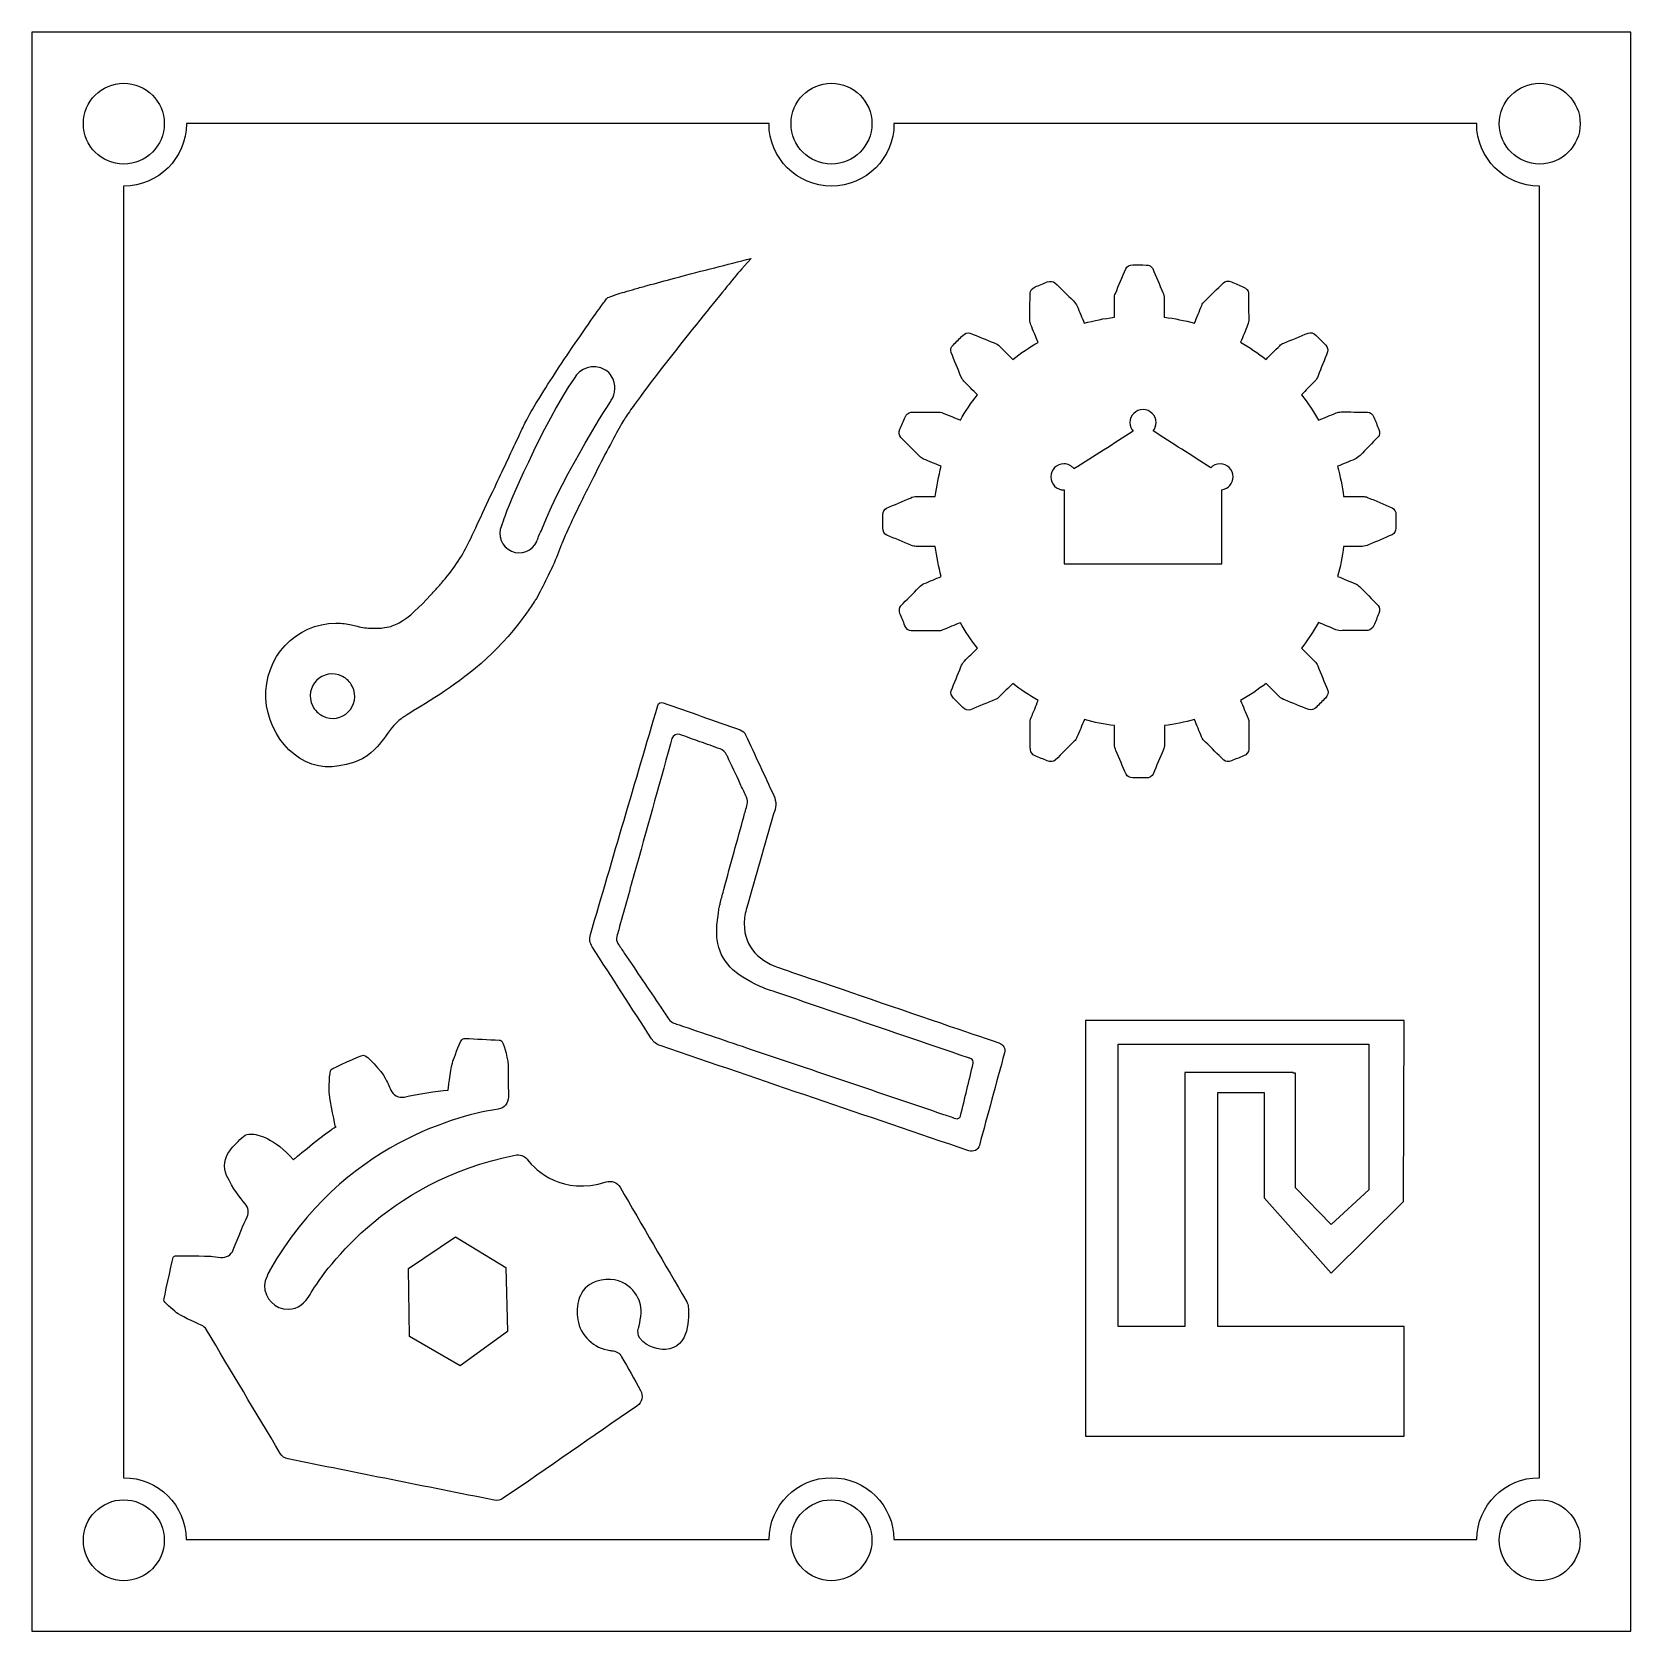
# Model space of a CAD drawing. Extents: x 1019 to 1199, y 2532 to 2712.
import ezdxf

# ---------------------------------------------------------------- set-up
doc = ezdxf.new("R2010")
doc.units = 0
doc.layers.get('0').update_dxf_attribs({"linetype": 'CONTINUOUS'})

msp = doc.modelspace()

# ---------------------------------------------------------------- linework, layer by layer
for points in [[(1019.26, 2711.77), (1019.26, 2531.77), (1199.26, 2531.77), (1199.26, 2711.77)], [(1152.74, 2566.04), (1152.74, 2592.41), (1157.96, 2592.41), (1157.96, 2580.54), (1165.52, 2572.06), (1173.66, 2580.13), (1173.71, 2600.5), (1137.84, 2600.5), (1137.84, 2553.69), (1173.73, 2553.69), (1173.73, 2566.04)], [(1141.54, 2597.83), (1169.76, 2597.83), (1169.76, 2581.43), (1165.52, 2577.52), (1161.49, 2581.66), (1161.49, 2594.58), (1161.25, 2594.58), (1161.25, 2594.64), (1149.04, 2594.64), (1149.04, 2594.61), (1149.04, 2566.04), (1141.54, 2566.04)], [(1067.45, 2561.62), (1061.75, 2564.93), (1061.66, 2572.57), (1066.94, 2576.16), (1072.61, 2572.71), (1072.81, 2565.49)]]:
    msp.add_lwpolyline(points, close=True)
for centre in [(1029.6, 2701.45), (1109.26, 2701.45), (1188.99, 2701.45), (1029.6, 2541.99), (1109.26, 2541.99), (1188.99, 2541.99)]:
    msp.add_circle(centre, 4.55)
for points, knots in [([(1181.89, 2542.06), (1160.03, 2542.06), (1138.16, 2542.06), (1116.3, 2542.06), (1116.3, 2542.06), (1116.26, 2545.92), (1113.13, 2549.03), (1109.26, 2549.03), (1109.26, 2549.03), (1105.4, 2549.03), (1102.27, 2545.92), (1102.23, 2542.06), (1102.23, 2542.06), (1080.36, 2542.06), (1058.5, 2542.06), (1036.63, 2542.06), (1036.63, 2542.06), (1036.6, 2545.92), (1033.46, 2549.03), (1029.6, 2549.03), (1029.6, 2549.03), (1029.59, 2549.03), (1029.57, 2549.03), (1029.56, 2549.03), (1029.56, 2549.03), (1029.56, 2597.49), (1029.56, 2645.95), (1029.56, 2694.42), (1029.56, 2694.42), (1029.57, 2694.42), (1029.59, 2694.42), (1029.6, 2694.42), (1029.6, 2694.42), (1033.49, 2694.42), (1036.64, 2697.57), (1036.64, 2701.45), (1036.64, 2701.45), (1036.64, 2701.46), (1036.64, 2701.47), (1036.64, 2701.48), (1036.64, 2701.48), (1058.5, 2701.48), (1080.36, 2701.48), (1102.23, 2701.48), (1102.23, 2701.48), (1102.23, 2701.47), (1102.23, 2701.46), (1102.23, 2701.45), (1102.23, 2701.45), (1102.23, 2697.57), (1105.38, 2694.42), (1109.26, 2694.42), (1109.26, 2694.42), (1113.15, 2694.42), (1116.3, 2697.57), (1116.3, 2701.45), (1116.3, 2701.45), (1116.3, 2701.46), (1116.3, 2701.47), (1116.3, 2701.48), (1116.3, 2701.48), (1138.16, 2701.48), (1160.03, 2701.48), (1181.89, 2701.48), (1181.89, 2701.48), (1181.89, 2701.47), (1181.89, 2701.46), (1181.89, 2701.45), (1181.89, 2701.45), (1181.89, 2697.57), (1185.04, 2694.42), (1188.92, 2694.42), (1188.92, 2694.42), (1188.94, 2694.42), (1188.96, 2694.42), (1188.97, 2694.42), (1188.97, 2694.42), (1188.97, 2645.95), (1188.97, 2597.49), (1188.97, 2549.03), (1188.97, 2549.03), (1188.96, 2549.03), (1188.94, 2549.03), (1188.92, 2549.03), (1188.92, 2549.03), (1185.06, 2549.03), (1181.93, 2545.92), (1181.89, 2542.06)], [0, 0, 0, 0, 0.045455, 0.045455, 0.045455, 0.045455, 0.090909, 0.090909, 0.090909, 0.090909, 0.136364, 0.136364, 0.136364, 0.136364, 0.181818, 0.181818, 0.181818, 0.181818, 0.227273, 0.227273, 0.227273, 0.227273, 0.272727, 0.272727, 0.272727, 0.272727, 0.318182, 0.318182, 0.318182, 0.318182, 0.363636, 0.363636, 0.363636, 0.363636, 0.409091, 0.409091, 0.409091, 0.409091, 0.454545, 0.454545, 0.454545, 0.454545, 0.5, 0.5, 0.5, 0.5, 0.545455, 0.545455, 0.545455, 0.545455, 0.590909, 0.590909, 0.590909, 0.590909, 0.636364, 0.636364, 0.636364, 0.636364, 0.681818, 0.681818, 0.681818, 0.681818, 0.727273, 0.727273, 0.727273, 0.727273, 0.772727, 0.772727, 0.772727, 0.772727, 0.818182, 0.818182, 0.818182, 0.818182, 0.863636, 0.863636, 0.863636, 0.863636, 0.909091, 0.909091, 0.909091, 0.909091, 0.954545, 0.954545, 0.954545, 0.954545, 1, 1, 1, 1]), ([(1100.22, 2686.28), (1097.39, 2685.57), (1095, 2684.96), (1091.58, 2684.06), (1091.58, 2684.06), (1090.56, 2683.78), (1089.54, 2683.51), (1088.52, 2683.23), (1088.52, 2683.23), (1088.07, 2683.1), (1087.61, 2682.98), (1087.15, 2682.85), (1087.15, 2682.85), (1086.76, 2682.73), (1086.36, 2682.62), (1085.97, 2682.5), (1085.97, 2682.5), (1085.65, 2682.41), (1085.33, 2682.31), (1085.01, 2682.21), (1085.01, 2682.21), (1084.89, 2682.17), (1084.77, 2682.12), (1084.64, 2682.08), (1084.64, 2682.08), (1084.31, 2681.97), (1084.09, 2681.87), (1084.02, 2681.82), (1084.02, 2681.82), (1083.97, 2681.75), (1083.92, 2681.68), (1083.86, 2681.62), (1083.86, 2681.62), (1083.75, 2681.47), (1083.64, 2681.33), (1083.54, 2681.18), (1083.54, 2681.18), (1083.38, 2680.97), (1083.22, 2680.75), (1083.07, 2680.54), (1083.07, 2680.54), (1082.29, 2679.48), (1079.55, 2675.46), (1079.41, 2675.25), (1079.41, 2675.25), (1078.01, 2673.16), (1076.59, 2670.96), (1075.6, 2669.29), (1075.6, 2669.29), (1075.21, 2668.61), (1074.89, 2668.02), (1074.66, 2667.56), (1074.66, 2667.56), (1074.45, 2667.1), (1074.23, 2666.64), (1074.02, 2666.18), (1074.02, 2666.18), (1073.13, 2664.29), (1072.24, 2662.4), (1071.35, 2660.51), (1071.35, 2660.51), (1070.16, 2658.01), (1068.72, 2654.87), (1068.66, 2654.77), (1068.66, 2654.77), (1067.89, 2653.18), (1067.11, 2651.79), (1065.77, 2650.22), (1065.77, 2650.22), (1065.5, 2649.9), (1065.23, 2649.59), (1064.95, 2649.27), (1064.95, 2649.27), (1064.68, 2648.97), (1064.41, 2648.67), (1064.14, 2648.37), (1064.14, 2648.37), (1062.93, 2647.04), (1061.74, 2645.9), (1060.58, 2645.26), (1060.58, 2645.26), (1060.32, 2645.12), (1060.07, 2645), (1059.81, 2644.91), (1059.81, 2644.91), (1059.66, 2644.86), (1059.29, 2644.76), (1058.96, 2644.72), (1058.96, 2644.72), (1058.39, 2644.65), (1058.04, 2644.64), (1057.59, 2644.65), (1057.59, 2644.65), (1057.01, 2644.66), (1056.43, 2644.74), (1055.87, 2644.87), (1055.87, 2644.87), (1055.65, 2644.92), (1055.44, 2644.98), (1055.23, 2645.03), (1055.23, 2645.03), (1054.69, 2645.15), (1054.14, 2645.22), (1053.57, 2645.23), (1053.57, 2645.23), (1053.54, 2645.23), (1053.51, 2645.23), (1053.48, 2645.23), (1053.48, 2645.23), (1048.98, 2645.21), (1045.37, 2641.37), (1045.6, 2636.75), (1045.6, 2636.75), (1045.82, 2632.33), (1049.51, 2628.32), (1053.86, 2629.16), (1053.86, 2629.16), (1056.1, 2629.52), (1057.25, 2630.33), (1058.13, 2631.32), (1058.13, 2631.32), (1058.79, 2632.06), (1059.3, 2632.89), (1060, 2633.7), (1060, 2633.7), (1060.25, 2634), (1060.43, 2634.18), (1060.81, 2634.45), (1060.81, 2634.45), (1060.9, 2634.52), (1061, 2634.58), (1061.1, 2634.65), (1061.1, 2634.65), (1061.21, 2634.72), (1061.32, 2634.79), (1061.43, 2634.87), (1061.43, 2634.87), (1062.35, 2635.46), (1063.66, 2636.21), (1065.17, 2637.2), (1065.17, 2637.2), (1068.01, 2639.06), (1071.56, 2641.77), (1074.61, 2645.89), (1074.61, 2645.89), (1074.71, 2646.03), (1074.81, 2646.17), (1074.91, 2646.3), (1074.91, 2646.3), (1075.21, 2646.73), (1075.51, 2647.16), (1075.8, 2647.61), (1075.8, 2647.61), (1075.88, 2647.74), (1075.96, 2647.86), (1076.04, 2647.99), (1076.04, 2647.99), (1076.04, 2647.99), (1076.04, 2647.99), (1076.04, 2647.99), (1076.04, 2647.99), (1076.45, 2648.76), (1076.75, 2649.33), (1077.26, 2650.36), (1077.26, 2650.36), (1077.42, 2650.69), (1077.58, 2651.02), (1077.74, 2651.35), (1077.74, 2651.35), (1078.14, 2652.2), (1078.51, 2653.07), (1078.75, 2653.8), (1078.75, 2653.8), (1078.83, 2653.99), (1078.9, 2654.18), (1078.97, 2654.36), (1078.97, 2654.36), (1079.08, 2654.61), (1079.18, 2654.85), (1079.29, 2655.09), (1079.29, 2655.09), (1079.64, 2655.9), (1080.12, 2656.91), (1080.66, 2658.02), (1080.66, 2658.02), (1081.03, 2658.79), (1081.41, 2659.55), (1081.79, 2660.32), (1081.79, 2660.32), (1082.97, 2662.68), (1084.23, 2665.1), (1085.07, 2666.65), (1085.07, 2666.65), (1085.49, 2667.41), (1085.83, 2668.01), (1086.04, 2668.32), (1086.04, 2668.32), (1086.32, 2668.75), (1086.68, 2669.27), (1087.09, 2669.84), (1087.09, 2669.84), (1088.74, 2672.14), (1091.31, 2675.42), (1093.59, 2678.28), (1093.59, 2678.28), (1095.87, 2681.13), (1097.87, 2683.57), (1098.37, 2684.18), (1098.37, 2684.18), (1098.55, 2684.41), (1099.08, 2685), (1100.22, 2686.28)], [0, 0, 0, 0, 0.018868, 0.018868, 0.018868, 0.018868, 0.037736, 0.037736, 0.037736, 0.037736, 0.056604, 0.056604, 0.056604, 0.056604, 0.075472, 0.075472, 0.075472, 0.075472, 0.09434, 0.09434, 0.09434, 0.09434, 0.113208, 0.113208, 0.113208, 0.113208, 0.132075, 0.132075, 0.132075, 0.132075, 0.150943, 0.150943, 0.150943, 0.150943, 0.169811, 0.169811, 0.169811, 0.169811, 0.188679, 0.188679, 0.188679, 0.188679, 0.207547, 0.207547, 0.207547, 0.207547, 0.226415, 0.226415, 0.226415, 0.226415, 0.245283, 0.245283, 0.245283, 0.245283, 0.264151, 0.264151, 0.264151, 0.264151, 0.283019, 0.283019, 0.283019, 0.283019, 0.301887, 0.301887, 0.301887, 0.301887, 0.320755, 0.320755, 0.320755, 0.320755, 0.339623, 0.339623, 0.339623, 0.339623, 0.358491, 0.358491, 0.358491, 0.358491, 0.377358, 0.377358, 0.377358, 0.377358, 0.396226, 0.396226, 0.396226, 0.396226, 0.415094, 0.415094, 0.415094, 0.415094, 0.433962, 0.433962, 0.433962, 0.433962, 0.45283, 0.45283, 0.45283, 0.45283, 0.471698, 0.471698, 0.471698, 0.471698, 0.490566, 0.490566, 0.490566, 0.490566, 0.509434, 0.509434, 0.509434, 0.509434, 0.528302, 0.528302, 0.528302, 0.528302, 0.54717, 0.54717, 0.54717, 0.54717, 0.566038, 0.566038, 0.566038, 0.566038, 0.584906, 0.584906, 0.584906, 0.584906, 0.603774, 0.603774, 0.603774, 0.603774, 0.622642, 0.622642, 0.622642, 0.622642, 0.641509, 0.641509, 0.641509, 0.641509, 0.660377, 0.660377, 0.660377, 0.660377, 0.679245, 0.679245, 0.679245, 0.679245, 0.698113, 0.698113, 0.698113, 0.698113, 0.716981, 0.716981, 0.716981, 0.716981, 0.735849, 0.735849, 0.735849, 0.735849, 0.754717, 0.754717, 0.754717, 0.754717, 0.773585, 0.773585, 0.773585, 0.773585, 0.792453, 0.792453, 0.792453, 0.792453, 0.811321, 0.811321, 0.811321, 0.811321, 0.830189, 0.830189, 0.830189, 0.830189, 0.849057, 0.849057, 0.849057, 0.849057, 0.867925, 0.867925, 0.867925, 0.867925, 0.886792, 0.886792, 0.886792, 0.886792, 0.90566, 0.90566, 0.90566, 0.90566, 0.924528, 0.924528, 0.924528, 0.924528, 0.943396, 0.943396, 0.943396, 0.943396, 0.962264, 0.962264, 0.962264, 0.962264, 0.981132, 0.981132, 0.981132, 0.981132, 1, 1, 1, 1]), ([(1172.36, 2658.22), (1171.45, 2658.61), (1170.53, 2659), (1169.61, 2659.38), (1169.61, 2659.38), (1169.44, 2659.45), (1169.26, 2659.49), (1169.08, 2659.49), (1169.08, 2659.49), (1168.36, 2659.49), (1167.63, 2659.49), (1166.9, 2659.49), (1166.9, 2659.49), (1166.76, 2660.65), (1166.54, 2661.78), (1166.23, 2662.88), (1166.23, 2662.88), (1166.88, 2663.15), (1167.53, 2663.41), (1168.18, 2663.68), (1168.18, 2663.68), (1168.4, 2663.77), (1168.6, 2663.92), (1168.77, 2664.11), (1168.77, 2664.11), (1169.44, 2664.8), (1170.12, 2665.49), (1170.8, 2666.19), (1170.8, 2666.19), (1170.97, 2666.39), (1171, 2666.72), (1170.88, 2667.03), (1170.88, 2667.03), (1170.69, 2667.49), (1170.5, 2667.95), (1170.32, 2668.41), (1170.32, 2668.41), (1170.18, 2668.75), (1169.9, 2668.98), (1169.61, 2668.98), (1169.61, 2668.98), (1168.61, 2668.99), (1167.62, 2669), (1166.62, 2669), (1166.62, 2669), (1166.44, 2669), (1166.26, 2668.97), (1166.09, 2668.9), (1166.09, 2668.9), (1165.42, 2668.62), (1164.75, 2668.35), (1164.08, 2668.07), (1164.08, 2668.07), (1163.51, 2669.08), (1162.87, 2670.04), (1162.16, 2670.94), (1162.16, 2670.94), (1162.65, 2671.44), (1163.15, 2671.94), (1163.65, 2672.43), (1163.65, 2672.43), (1163.82, 2672.61), (1163.95, 2672.82), (1164.03, 2673.06), (1164.03, 2673.06), (1164.39, 2673.96), (1164.75, 2674.85), (1165.11, 2675.75), (1165.11, 2675.75), (1165.19, 2676), (1165.09, 2676.32), (1164.86, 2676.56), (1164.86, 2676.56), (1164.51, 2676.91), (1164.17, 2677.27), (1163.82, 2677.62), (1163.82, 2677.62), (1163.56, 2677.88), (1163.21, 2677.99), (1162.94, 2677.88), (1162.94, 2677.88), (1162.02, 2677.5), (1161.1, 2677.13), (1160.17, 2676.75), (1160.17, 2676.75), (1160, 2676.68), (1159.85, 2676.58), (1159.72, 2676.46), (1159.72, 2676.46), (1159.21, 2675.94), (1158.7, 2675.43), (1158.18, 2674.92), (1158.18, 2674.92), (1157.28, 2675.62), (1156.32, 2676.27), (1155.31, 2676.84), (1155.31, 2676.84), (1155.58, 2677.49), (1155.85, 2678.13), (1156.11, 2678.78), (1156.11, 2678.78), (1156.21, 2679.01), (1156.25, 2679.25), (1156.23, 2679.51), (1156.23, 2679.51), (1156.22, 2680.47), (1156.21, 2681.44), (1156.2, 2682.4), (1156.2, 2682.4), (1156.18, 2682.67), (1155.96, 2682.93), (1155.66, 2683.06), (1155.66, 2683.06), (1155.2, 2683.25), (1154.74, 2683.45), (1154.29, 2683.64), (1154.29, 2683.64), (1153.95, 2683.78), (1153.58, 2683.74), (1153.38, 2683.54), (1153.38, 2683.54), (1152.67, 2682.84), (1151.96, 2682.14), (1151.25, 2681.44), (1151.25, 2681.44), (1151.12, 2681.31), (1151.02, 2681.16), (1150.95, 2681), (1150.95, 2681), (1150.67, 2680.33), (1150.39, 2679.66), (1150.12, 2678.99), (1150.12, 2678.99), (1149.02, 2679.29), (1147.89, 2679.52), (1146.73, 2679.66), (1146.73, 2679.66), (1146.73, 2680.35), (1146.73, 2681.05), (1146.73, 2681.74), (1146.73, 2681.74), (1146.73, 2681.98), (1146.67, 2682.23), (1146.56, 2682.46), (1146.56, 2682.46), (1146.18, 2683.35), (1145.8, 2684.25), (1145.42, 2685.14), (1145.42, 2685.14), (1145.3, 2685.38), (1145, 2685.54), (1144.67, 2685.54), (1144.67, 2685.54), (1144.17, 2685.55), (1143.68, 2685.55), (1143.18, 2685.55), (1143.18, 2685.55), (1142.82, 2685.56), (1142.49, 2685.38), (1142.38, 2685.11), (1142.38, 2685.11), (1142, 2684.19), (1141.61, 2683.27), (1141.22, 2682.34), (1141.22, 2682.34), (1141.15, 2682.17), (1141.11, 2681.99), (1141.11, 2681.81), (1141.11, 2681.81), (1141.11, 2681.09), (1141.11, 2680.37), (1141.11, 2679.66), (1141.11, 2679.66), (1139.95, 2679.52), (1138.82, 2679.29), (1137.72, 2678.98), (1137.72, 2678.98), (1137.45, 2679.63), (1137.19, 2680.27), (1136.92, 2680.91), (1136.92, 2680.91), (1136.83, 2681.13), (1136.68, 2681.33), (1136.49, 2681.5), (1136.49, 2681.5), (1135.8, 2682.18), (1135.1, 2682.87), (1134.41, 2683.55), (1134.41, 2683.55), (1134.21, 2683.72), (1133.87, 2683.75), (1133.56, 2683.63), (1133.56, 2683.63), (1133.1, 2683.44), (1132.64, 2683.26), (1132.18, 2683.07), (1132.18, 2683.07), (1131.85, 2682.94), (1131.62, 2682.65), (1131.61, 2682.36), (1131.61, 2682.36), (1131.61, 2681.36), (1131.61, 2680.36), (1131.6, 2679.35), (1131.6, 2679.35), (1131.6, 2679.17), (1131.64, 2678.99), (1131.7, 2678.82), (1131.7, 2678.82), (1131.98, 2678.16), (1132.25, 2677.49), (1132.53, 2676.83), (1132.53, 2676.83), (1131.52, 2676.26), (1130.57, 2675.62), (1129.66, 2674.91), (1129.66, 2674.91), (1129.17, 2675.4), (1128.68, 2675.89), (1128.19, 2676.39), (1128.19, 2676.39), (1128.02, 2676.56), (1127.8, 2676.69), (1127.56, 2676.77), (1127.56, 2676.77), (1126.66, 2677.13), (1125.76, 2677.5), (1124.86, 2677.86), (1124.86, 2677.86), (1124.6, 2677.95), (1124.28, 2677.85), (1124.04, 2677.62), (1124.04, 2677.62), (1123.69, 2677.27), (1123.33, 2676.92), (1122.98, 2676.57), (1122.98, 2676.57), (1122.72, 2676.32), (1122.62, 2675.96), (1122.73, 2675.7), (1122.73, 2675.7), (1123.11, 2674.77), (1123.49, 2673.84), (1123.87, 2672.91), (1123.87, 2672.91), (1123.94, 2672.74), (1124.04, 2672.59), (1124.17, 2672.46), (1124.17, 2672.46), (1124.67, 2671.95), (1125.18, 2671.44), (1125.69, 2670.94), (1125.69, 2670.94), (1124.98, 2670.03), (1124.34, 2669.07), (1123.77, 2668.07), (1123.77, 2668.07), (1123.13, 2668.34), (1122.49, 2668.6), (1121.85, 2668.87), (1121.85, 2668.87), (1121.62, 2668.96), (1121.37, 2669), (1121.12, 2668.98), (1121.12, 2668.98), (1120.15, 2668.97), (1119.17, 2668.96), (1118.2, 2668.96), (1118.2, 2668.96), (1117.93, 2668.94), (1117.67, 2668.72), (1117.54, 2668.42), (1117.54, 2668.42), (1117.35, 2667.96), (1117.16, 2667.5), (1116.96, 2667.05), (1116.96, 2667.05), (1116.82, 2666.71), (1116.86, 2666.35), (1117.06, 2666.14), (1117.06, 2666.14), (1117.77, 2665.43), (1118.47, 2664.72), (1119.18, 2664.01), (1119.18, 2664.01), (1119.31, 2663.87), (1119.46, 2663.77), (1119.63, 2663.7), (1119.63, 2663.7), (1120.29, 2663.43), (1120.95, 2663.15), (1121.62, 2662.88), (1121.62, 2662.88), (1121.31, 2661.78), (1121.09, 2660.64), (1120.95, 2659.48), (1120.95, 2659.48), (1120.25, 2659.49), (1119.56, 2659.49), (1118.86, 2659.49), (1118.86, 2659.49), (1118.62, 2659.49), (1118.38, 2659.43), (1118.15, 2659.31), (1118.15, 2659.31), (1117.25, 2658.93), (1116.36, 2658.55), (1115.46, 2658.17), (1115.46, 2658.17), (1115.22, 2658.05), (1115.07, 2657.76), (1115.06, 2657.42), (1115.06, 2657.42), (1115.06, 2656.93), (1115.05, 2656.43), (1115.05, 2655.94), (1115.05, 2655.94), (1115.05, 2655.57), (1115.22, 2655.25), (1115.49, 2655.14), (1115.49, 2655.14), (1116.41, 2654.75), (1117.34, 2654.36), (1118.26, 2653.97), (1118.26, 2653.97), (1118.43, 2653.9), (1118.61, 2653.87), (1118.79, 2653.87), (1118.79, 2653.87), (1119.51, 2653.87), (1120.23, 2653.87), (1120.95, 2653.87), (1120.95, 2653.87), (1121.09, 2652.71), (1121.31, 2651.57), (1121.62, 2650.47), (1121.62, 2650.47), (1120.98, 2650.21), (1120.34, 2649.94), (1119.7, 2649.68), (1119.7, 2649.68), (1119.47, 2649.58), (1119.27, 2649.44), (1119.1, 2649.24), (1119.1, 2649.24), (1118.42, 2648.55), (1117.74, 2647.86), (1117.06, 2647.16), (1117.06, 2647.16), (1116.88, 2646.96), (1116.85, 2646.63), (1116.97, 2646.32), (1116.97, 2646.32), (1117.16, 2645.86), (1117.34, 2645.4), (1117.53, 2644.94), (1117.53, 2644.94), (1117.67, 2644.6), (1117.96, 2644.37), (1118.24, 2644.37), (1118.24, 2644.37), (1119.25, 2644.36), (1120.25, 2644.36), (1121.25, 2644.35), (1121.25, 2644.35), (1121.44, 2644.35), (1121.62, 2644.39), (1121.78, 2644.46), (1121.78, 2644.46), (1122.45, 2644.73), (1123.11, 2645.01), (1123.77, 2645.28), (1123.77, 2645.28), (1124.34, 2644.28), (1124.98, 2643.32), (1125.69, 2642.41), (1125.69, 2642.41), (1125.2, 2641.92), (1124.71, 2641.43), (1124.22, 2640.94), (1124.22, 2640.94), (1124.05, 2640.77), (1123.92, 2640.56), (1123.84, 2640.31), (1123.84, 2640.31), (1123.47, 2639.41), (1123.11, 2638.51), (1122.74, 2637.61), (1122.74, 2637.61), (1122.66, 2637.36), (1122.75, 2637.03), (1122.99, 2636.8), (1122.99, 2636.8), (1123.34, 2636.44), (1123.68, 2636.09), (1124.03, 2635.73), (1124.03, 2635.73), (1124.29, 2635.47), (1124.64, 2635.37), (1124.91, 2635.48), (1124.91, 2635.48), (1125.83, 2635.86), (1126.76, 2636.24), (1127.69, 2636.62), (1127.69, 2636.62), (1127.86, 2636.69), (1128.02, 2636.79), (1128.14, 2636.92), (1128.14, 2636.92), (1128.65, 2637.43), (1129.16, 2637.93), (1129.67, 2638.44), (1129.67, 2638.44), (1130.57, 2637.73), (1131.53, 2637.09), (1132.53, 2636.52), (1132.53, 2636.52), (1132.27, 2635.88), (1132, 2635.24), (1131.74, 2634.6), (1131.74, 2634.6), (1131.64, 2634.37), (1131.61, 2634.13), (1131.62, 2633.87), (1131.62, 2633.87), (1131.63, 2632.9), (1131.64, 2631.93), (1131.65, 2630.95), (1131.65, 2630.95), (1131.67, 2630.69), (1131.88, 2630.43), (1132.19, 2630.3), (1132.19, 2630.3), (1132.64, 2630.1), (1133.1, 2629.91), (1133.56, 2629.72), (1133.56, 2629.72), (1133.89, 2629.57), (1134.26, 2629.61), (1134.46, 2629.82), (1134.46, 2629.82), (1135.17, 2630.52), (1135.89, 2631.23), (1136.6, 2631.93), (1136.6, 2631.93), (1136.73, 2632.06), (1136.83, 2632.22), (1136.9, 2632.38), (1136.9, 2632.38), (1137.18, 2633.05), (1137.45, 2633.71), (1137.73, 2634.37), (1137.73, 2634.37), (1138.83, 2634.06), (1139.96, 2633.84), (1141.12, 2633.7), (1141.12, 2633.7), (1141.12, 2633), (1141.12, 2632.29), (1141.12, 2631.59), (1141.12, 2631.59), (1141.12, 2631.35), (1141.18, 2631.11), (1141.29, 2630.88), (1141.29, 2630.88), (1141.67, 2629.99), (1142.05, 2629.1), (1142.43, 2628.21), (1142.43, 2628.21), (1142.55, 2627.98), (1142.85, 2627.82), (1143.18, 2627.81), (1143.18, 2627.81), (1143.68, 2627.81), (1144.17, 2627.81), (1144.67, 2627.8), (1144.67, 2627.8), (1145.03, 2627.8), (1145.36, 2627.98), (1145.47, 2628.24), (1145.47, 2628.24), (1145.85, 2629.16), (1146.24, 2630.07), (1146.63, 2630.99), (1146.63, 2630.99), (1146.7, 2631.16), (1146.74, 2631.34), (1146.74, 2631.52), (1146.74, 2631.52), (1146.74, 2632.25), (1146.74, 2632.97), (1146.74, 2633.7), (1146.74, 2633.7), (1147.9, 2633.84), (1149.03, 2634.07), (1150.12, 2634.37), (1150.12, 2634.37), (1150.39, 2633.72), (1150.66, 2633.07), (1150.93, 2632.43), (1150.93, 2632.43), (1151.02, 2632.2), (1151.17, 2632), (1151.36, 2631.84), (1151.36, 2631.84), (1152.05, 2631.16), (1152.74, 2630.48), (1153.43, 2629.81), (1153.43, 2629.81), (1153.63, 2629.63), (1153.97, 2629.6), (1154.28, 2629.73), (1154.28, 2629.73), (1154.74, 2629.91), (1155.2, 2630.1), (1155.66, 2630.28), (1155.66, 2630.28), (1155.99, 2630.42), (1156.23, 2630.71), (1156.23, 2630.99), (1156.23, 2630.99), (1156.23, 2631.99), (1156.24, 2632.99), (1156.25, 2633.98), (1156.25, 2633.98), (1156.25, 2634.17), (1156.22, 2634.35), (1156.15, 2634.51), (1156.15, 2634.51), (1155.87, 2635.18), (1155.59, 2635.85), (1155.31, 2636.52), (1155.31, 2636.52), (1156.32, 2637.09), (1157.28, 2637.74), (1158.19, 2638.45), (1158.19, 2638.45), (1158.69, 2637.95), (1159.18, 2637.45), (1159.68, 2636.95), (1159.68, 2636.95), (1159.85, 2636.78), (1160.06, 2636.65), (1160.31, 2636.58), (1160.31, 2636.58), (1161.2, 2636.21), (1162.1, 2635.85), (1162.99, 2635.49), (1162.99, 2635.49), (1163.25, 2635.41), (1163.57, 2635.51), (1163.81, 2635.74), (1163.81, 2635.74), (1164.16, 2636.09), (1164.51, 2636.44), (1164.87, 2636.79), (1164.87, 2636.79), (1165.13, 2637.04), (1165.23, 2637.39), (1165.12, 2637.66), (1165.12, 2637.66), (1164.75, 2638.58), (1164.37, 2639.51), (1164, 2640.43), (1164, 2640.43), (1163.93, 2640.6), (1163.83, 2640.75), (1163.7, 2640.88), (1163.7, 2640.88), (1163.19, 2641.39), (1162.68, 2641.91), (1162.16, 2642.42), (1162.16, 2642.42), (1162.87, 2643.33), (1163.51, 2644.29), (1164.09, 2645.29), (1164.09, 2645.29), (1164.73, 2645.03), (1165.38, 2644.76), (1166.03, 2644.49), (1166.03, 2644.49), (1166.25, 2644.4), (1166.5, 2644.36), (1166.75, 2644.38), (1166.75, 2644.38), (1167.72, 2644.39), (1168.68, 2644.4), (1169.65, 2644.41), (1169.65, 2644.41), (1169.92, 2644.43), (1170.18, 2644.64), (1170.31, 2644.95), (1170.31, 2644.95), (1170.5, 2645.41), (1170.69, 2645.86), (1170.89, 2646.32), (1170.89, 2646.32), (1171.03, 2646.65), (1170.99, 2647.02), (1170.79, 2647.22), (1170.79, 2647.22), (1170.09, 2647.93), (1169.39, 2648.64), (1168.69, 2649.35), (1168.69, 2649.35), (1168.56, 2649.48), (1168.41, 2649.59), (1168.24, 2649.65), (1168.24, 2649.65), (1167.57, 2649.93), (1166.9, 2650.21), (1166.24, 2650.49), (1166.24, 2650.49), (1166.54, 2651.58), (1166.76, 2652.71), (1166.9, 2653.87), (1166.9, 2653.87), (1167.61, 2653.87), (1168.31, 2653.87), (1169.01, 2653.87), (1169.01, 2653.87), (1169.26, 2653.87), (1169.5, 2653.93), (1169.72, 2654.05), (1169.72, 2654.05), (1170.61, 2654.42), (1171.5, 2654.8), (1172.39, 2655.18), (1172.39, 2655.18), (1172.63, 2655.3), (1172.79, 2655.6), (1172.79, 2655.93), (1172.79, 2655.93), (1172.79, 2656.43), (1172.8, 2656.93), (1172.8, 2657.42), (1172.8, 2657.42), (1172.81, 2657.78), (1172.63, 2658.11), (1172.36, 2658.22)], [0, 0, 0, 0, 0.00625, 0.00625, 0.00625, 0.00625, 0.0125, 0.0125, 0.0125, 0.0125, 0.01875, 0.01875, 0.01875, 0.01875, 0.025, 0.025, 0.025, 0.025, 0.03125, 0.03125, 0.03125, 0.03125, 0.0375, 0.0375, 0.0375, 0.0375, 0.04375, 0.04375, 0.04375, 0.04375, 0.05, 0.05, 0.05, 0.05, 0.05625, 0.05625, 0.05625, 0.05625, 0.0625, 0.0625, 0.0625, 0.0625, 0.06875, 0.06875, 0.06875, 0.06875, 0.075, 0.075, 0.075, 0.075, 0.08125, 0.08125, 0.08125, 0.08125, 0.0875, 0.0875, 0.0875, 0.0875, 0.09375, 0.09375, 0.09375, 0.09375, 0.1, 0.1, 0.1, 0.1, 0.10625, 0.10625, 0.10625, 0.10625, 0.1125, 0.1125, 0.1125, 0.1125, 0.11875, 0.11875, 0.11875, 0.11875, 0.125, 0.125, 0.125, 0.125, 0.13125, 0.13125, 0.13125, 0.13125, 0.1375, 0.1375, 0.1375, 0.1375, 0.14375, 0.14375, 0.14375, 0.14375, 0.15, 0.15, 0.15, 0.15, 0.15625, 0.15625, 0.15625, 0.15625, 0.1625, 0.1625, 0.1625, 0.1625, 0.16875, 0.16875, 0.16875, 0.16875, 0.175, 0.175, 0.175, 0.175, 0.18125, 0.18125, 0.18125, 0.18125, 0.1875, 0.1875, 0.1875, 0.1875, 0.19375, 0.19375, 0.19375, 0.19375, 0.2, 0.2, 0.2, 0.2, 0.20625, 0.20625, 0.20625, 0.20625, 0.2125, 0.2125, 0.2125, 0.2125, 0.21875, 0.21875, 0.21875, 0.21875, 0.225, 0.225, 0.225, 0.225, 0.23125, 0.23125, 0.23125, 0.23125, 0.2375, 0.2375, 0.2375, 0.2375, 0.24375, 0.24375, 0.24375, 0.24375, 0.25, 0.25, 0.25, 0.25, 0.25625, 0.25625, 0.25625, 0.25625, 0.2625, 0.2625, 0.2625, 0.2625, 0.26875, 0.26875, 0.26875, 0.26875, 0.275, 0.275, 0.275, 0.275, 0.28125, 0.28125, 0.28125, 0.28125, 0.2875, 0.2875, 0.2875, 0.2875, 0.29375, 0.29375, 0.29375, 0.29375, 0.3, 0.3, 0.3, 0.3, 0.30625, 0.30625, 0.30625, 0.30625, 0.3125, 0.3125, 0.3125, 0.3125, 0.31875, 0.31875, 0.31875, 0.31875, 0.325, 0.325, 0.325, 0.325, 0.33125, 0.33125, 0.33125, 0.33125, 0.3375, 0.3375, 0.3375, 0.3375, 0.34375, 0.34375, 0.34375, 0.34375, 0.35, 0.35, 0.35, 0.35, 0.35625, 0.35625, 0.35625, 0.35625, 0.3625, 0.3625, 0.3625, 0.3625, 0.36875, 0.36875, 0.36875, 0.36875, 0.375, 0.375, 0.375, 0.375, 0.38125, 0.38125, 0.38125, 0.38125, 0.3875, 0.3875, 0.3875, 0.3875, 0.39375, 0.39375, 0.39375, 0.39375, 0.4, 0.4, 0.4, 0.4, 0.40625, 0.40625, 0.40625, 0.40625, 0.4125, 0.4125, 0.4125, 0.4125, 0.41875, 0.41875, 0.41875, 0.41875, 0.425, 0.425, 0.425, 0.425, 0.43125, 0.43125, 0.43125, 0.43125, 0.4375, 0.4375, 0.4375, 0.4375, 0.44375, 0.44375, 0.44375, 0.44375, 0.45, 0.45, 0.45, 0.45, 0.45625, 0.45625, 0.45625, 0.45625, 0.4625, 0.4625, 0.4625, 0.4625, 0.46875, 0.46875, 0.46875, 0.46875, 0.475, 0.475, 0.475, 0.475, 0.48125, 0.48125, 0.48125, 0.48125, 0.4875, 0.4875, 0.4875, 0.4875, 0.49375, 0.49375, 0.49375, 0.49375, 0.5, 0.5, 0.5, 0.5, 0.50625, 0.50625, 0.50625, 0.50625, 0.5125, 0.5125, 0.5125, 0.5125, 0.51875, 0.51875, 0.51875, 0.51875, 0.525, 0.525, 0.525, 0.525, 0.53125, 0.53125, 0.53125, 0.53125, 0.5375, 0.5375, 0.5375, 0.5375, 0.54375, 0.54375, 0.54375, 0.54375, 0.55, 0.55, 0.55, 0.55, 0.55625, 0.55625, 0.55625, 0.55625, 0.5625, 0.5625, 0.5625, 0.5625, 0.56875, 0.56875, 0.56875, 0.56875, 0.575, 0.575, 0.575, 0.575, 0.58125, 0.58125, 0.58125, 0.58125, 0.5875, 0.5875, 0.5875, 0.5875, 0.59375, 0.59375, 0.59375, 0.59375, 0.6, 0.6, 0.6, 0.6, 0.60625, 0.60625, 0.60625, 0.60625, 0.6125, 0.6125, 0.6125, 0.6125, 0.61875, 0.61875, 0.61875, 0.61875, 0.625, 0.625, 0.625, 0.625, 0.63125, 0.63125, 0.63125, 0.63125, 0.6375, 0.6375, 0.6375, 0.6375, 0.64375, 0.64375, 0.64375, 0.64375, 0.65, 0.65, 0.65, 0.65, 0.65625, 0.65625, 0.65625, 0.65625, 0.6625, 0.6625, 0.6625, 0.6625, 0.66875, 0.66875, 0.66875, 0.66875, 0.675, 0.675, 0.675, 0.675, 0.68125, 0.68125, 0.68125, 0.68125, 0.6875, 0.6875, 0.6875, 0.6875, 0.69375, 0.69375, 0.69375, 0.69375, 0.7, 0.7, 0.7, 0.7, 0.70625, 0.70625, 0.70625, 0.70625, 0.7125, 0.7125, 0.7125, 0.7125, 0.71875, 0.71875, 0.71875, 0.71875, 0.725, 0.725, 0.725, 0.725, 0.73125, 0.73125, 0.73125, 0.73125, 0.7375, 0.7375, 0.7375, 0.7375, 0.74375, 0.74375, 0.74375, 0.74375, 0.75, 0.75, 0.75, 0.75, 0.75625, 0.75625, 0.75625, 0.75625, 0.7625, 0.7625, 0.7625, 0.7625, 0.76875, 0.76875, 0.76875, 0.76875, 0.775, 0.775, 0.775, 0.775, 0.78125, 0.78125, 0.78125, 0.78125, 0.7875, 0.7875, 0.7875, 0.7875, 0.79375, 0.79375, 0.79375, 0.79375, 0.8, 0.8, 0.8, 0.8, 0.80625, 0.80625, 0.80625, 0.80625, 0.8125, 0.8125, 0.8125, 0.8125, 0.81875, 0.81875, 0.81875, 0.81875, 0.825, 0.825, 0.825, 0.825, 0.83125, 0.83125, 0.83125, 0.83125, 0.8375, 0.8375, 0.8375, 0.8375, 0.84375, 0.84375, 0.84375, 0.84375, 0.85, 0.85, 0.85, 0.85, 0.85625, 0.85625, 0.85625, 0.85625, 0.8625, 0.8625, 0.8625, 0.8625, 0.86875, 0.86875, 0.86875, 0.86875, 0.875, 0.875, 0.875, 0.875, 0.88125, 0.88125, 0.88125, 0.88125, 0.8875, 0.8875, 0.8875, 0.8875, 0.89375, 0.89375, 0.89375, 0.89375, 0.9, 0.9, 0.9, 0.9, 0.90625, 0.90625, 0.90625, 0.90625, 0.9125, 0.9125, 0.9125, 0.9125, 0.91875, 0.91875, 0.91875, 0.91875, 0.925, 0.925, 0.925, 0.925, 0.93125, 0.93125, 0.93125, 0.93125, 0.9375, 0.9375, 0.9375, 0.9375, 0.94375, 0.94375, 0.94375, 0.94375, 0.95, 0.95, 0.95, 0.95, 0.95625, 0.95625, 0.95625, 0.95625, 0.9625, 0.9625, 0.9625, 0.9625, 0.96875, 0.96875, 0.96875, 0.96875, 0.975, 0.975, 0.975, 0.975, 0.98125, 0.98125, 0.98125, 0.98125, 0.9875, 0.9875, 0.9875, 0.9875, 0.99375, 0.99375, 0.99375, 0.99375, 1, 1, 1, 1]), ([(1084.48, 2670.32), (1084.4, 2670.17), (1079.32, 2662.45), (1076.65, 2655.78), (1076.65, 2655.78), (1076.62, 2655.7), (1076.45, 2655.31), (1076.3, 2654.97), (1076.3, 2654.97), (1076.23, 2654.79), (1076.16, 2654.61), (1076.1, 2654.43), (1076.1, 2654.43), (1075.62, 2653.34), (1074.33, 2652.85), (1073.23, 2653.33), (1073.23, 2653.33), (1072.14, 2653.82), (1071.64, 2655.1), (1072.12, 2656.19), (1072.12, 2656.19), (1072.12, 2656.19), (1072.03, 2655.96), (1072.11, 2656.19), (1072.11, 2656.19), (1072.19, 2656.42), (1072.39, 2656.94), (1072.48, 2657.23), (1072.48, 2657.23), (1072.68, 2657.93), (1076.77, 2667.7), (1080.3, 2672.78), (1080.3, 2672.78), (1080.9, 2673.92), (1082.37, 2674.53), (1083.83, 2673.71), (1083.83, 2673.71), (1084.1, 2673.55), (1084.33, 2673.33), (1084.48, 2673.06), (1084.48, 2673.06), (1085.07, 2672.06), (1084.97, 2671.05), (1084.48, 2670.32)], [0, 0, 0, 0, 0.090909, 0.090909, 0.090909, 0.090909, 0.181818, 0.181818, 0.181818, 0.181818, 0.272727, 0.272727, 0.272727, 0.272727, 0.363636, 0.363636, 0.363636, 0.363636, 0.454545, 0.454545, 0.454545, 0.454545, 0.545455, 0.545455, 0.545455, 0.545455, 0.636364, 0.636364, 0.636364, 0.636364, 0.727273, 0.727273, 0.727273, 0.727273, 0.818182, 0.818182, 0.818182, 0.818182, 0.909091, 0.909091, 0.909091, 0.909091, 1, 1, 1, 1]), ([(1153.22, 2660.24), (1153.22, 2657.47), (1153.22, 2654.69), (1153.22, 2651.92), (1153.22, 2651.92), (1147.29, 2651.92), (1141.36, 2651.92), (1135.44, 2651.92), (1135.44, 2651.92), (1135.44, 2654.69), (1135.44, 2657.46), (1135.44, 2660.22), (1135.44, 2660.22), (1135.43, 2660.22), (1135.42, 2660.22), (1135.42, 2660.22), (1135.42, 2660.22), (1134.61, 2660.22), (1133.95, 2660.88), (1133.95, 2661.69), (1133.95, 2661.69), (1133.95, 2662.5), (1134.61, 2663.16), (1135.42, 2663.16), (1135.42, 2663.16), (1135.88, 2663.16), (1136.3, 2662.94), (1136.56, 2662.61), (1136.56, 2662.61), (1138.79, 2664.01), (1141.01, 2665.42), (1143.23, 2666.82), (1143.23, 2666.82), (1143, 2667.08), (1142.86, 2667.42), (1142.86, 2667.8), (1142.86, 2667.8), (1142.86, 2668.61), (1143.52, 2669.27), (1144.33, 2669.27), (1144.33, 2669.27), (1145.14, 2669.27), (1145.8, 2668.61), (1145.8, 2667.8), (1145.8, 2667.8), (1145.8, 2667.45), (1145.67, 2667.13), (1145.47, 2666.87), (1145.47, 2666.87), (1147.63, 2665.49), (1149.79, 2664.1), (1151.95, 2662.71), (1151.95, 2662.71), (1152.22, 2662.99), (1152.59, 2663.16), (1153.01, 2663.16), (1153.01, 2663.16), (1153.82, 2663.16), (1154.47, 2662.5), (1154.47, 2661.69), (1154.47, 2661.69), (1154.47, 2660.95), (1153.93, 2660.34), (1153.22, 2660.24)], [0, 0, 0, 0, 0.0625, 0.0625, 0.0625, 0.0625, 0.125, 0.125, 0.125, 0.125, 0.1875, 0.1875, 0.1875, 0.1875, 0.25, 0.25, 0.25, 0.25, 0.3125, 0.3125, 0.3125, 0.3125, 0.375, 0.375, 0.375, 0.375, 0.4375, 0.4375, 0.4375, 0.4375, 0.5, 0.5, 0.5, 0.5, 0.5625, 0.5625, 0.5625, 0.5625, 0.625, 0.625, 0.625, 0.625, 0.6875, 0.6875, 0.6875, 0.6875, 0.75, 0.75, 0.75, 0.75, 0.8125, 0.8125, 0.8125, 0.8125, 0.875, 0.875, 0.875, 0.875, 0.9375, 0.9375, 0.9375, 0.9375, 1, 1, 1, 1]), ([(1055.31, 2638.14), (1056.42, 2635.96), (1054.14, 2633.68), (1051.96, 2634.79), (1051.96, 2634.79), (1051.5, 2635.03), (1051.11, 2635.42), (1050.87, 2635.88), (1050.87, 2635.88), (1049.76, 2638.06), (1052.04, 2640.34), (1054.22, 2639.22), (1054.22, 2639.22), (1054.68, 2638.99), (1055.07, 2638.6), (1055.31, 2638.14)], [0, 0, 0, 0, 0.25, 0.25, 0.25, 0.25, 0.5, 0.5, 0.5, 0.5, 0.75, 0.75, 0.75, 0.75, 1, 1, 1, 1]), ([(1128.16, 2597.95), (1128.16, 2597.95), (1103.91, 2606.25), (1103.63, 2606.34), (1103.63, 2606.34), (1101.24, 2607.11), (1099.44, 2608.64), (1099.44, 2611.4), (1099.44, 2611.4), (1099.44, 2612.04), (1099.55, 2612.65), (1099.74, 2613.21), (1099.74, 2613.21), (1099.74, 2613.21), (1099.74, 2613.21), (1099.74, 2613.21), (1099.74, 2613.21), (1100.74, 2616.73), (1101.73, 2620.25), (1102.73, 2623.76), (1102.73, 2623.76), (1103.06, 2624.4), (1103.08, 2625.16), (1102.77, 2625.81), (1102.77, 2625.81), (1101.72, 2628.09), (1100.66, 2630.37), (1099.6, 2632.64), (1099.6, 2632.64), (1099.48, 2632.9), (1099.26, 2633.1), (1099, 2633.2), (1099, 2633.2), (1096.1, 2634.22), (1093.2, 2635.25), (1090.31, 2636.27), (1090.31, 2636.27), (1090.06, 2636.36), (1089.78, 2636.22), (1089.71, 2635.96), (1089.71, 2635.96), (1087.18, 2627.36), (1084.65, 2618.77), (1082.13, 2610.17), (1082.13, 2610.17), (1081.99, 2609.7), (1082.06, 2609.2), (1082.33, 2608.79), (1082.33, 2608.79), (1084.55, 2605.34), (1086.78, 2601.89), (1089.01, 2598.44), (1089.01, 2598.44), (1089.24, 2598.08), (1089.58, 2597.81), (1089.98, 2597.67), (1089.98, 2597.67), (1101.57, 2593.72), (1113.15, 2589.77), (1124.74, 2585.82), (1124.74, 2585.82), (1125.24, 2585.65), (1125.77, 2585.93), (1125.91, 2586.44), (1125.91, 2586.44), (1126.85, 2589.91), (1127.8, 2593.39), (1128.74, 2596.86), (1128.74, 2596.86), (1128.86, 2597.32), (1128.61, 2597.8), (1128.16, 2597.95)], [0, 0, 0, 0, 0.055556, 0.055556, 0.055556, 0.055556, 0.111111, 0.111111, 0.111111, 0.111111, 0.166667, 0.166667, 0.166667, 0.166667, 0.222222, 0.222222, 0.222222, 0.222222, 0.277778, 0.277778, 0.277778, 0.277778, 0.333333, 0.333333, 0.333333, 0.333333, 0.388889, 0.388889, 0.388889, 0.388889, 0.444444, 0.444444, 0.444444, 0.444444, 0.5, 0.5, 0.5, 0.5, 0.555556, 0.555556, 0.555556, 0.555556, 0.611111, 0.611111, 0.611111, 0.611111, 0.666667, 0.666667, 0.666667, 0.666667, 0.722222, 0.722222, 0.722222, 0.722222, 0.777778, 0.777778, 0.777778, 0.777778, 0.833333, 0.833333, 0.833333, 0.833333, 0.888889, 0.888889, 0.888889, 0.888889, 0.944444, 0.944444, 0.944444, 0.944444, 1, 1, 1, 1]), ([(1125.22, 2595.69), (1124.74, 2593.7), (1124.26, 2591.71), (1123.79, 2589.73), (1123.79, 2589.73), (1123.71, 2589.51), (1123.48, 2589.39), (1123.26, 2589.46), (1123.26, 2589.46), (1122.8, 2589.62), (1122.35, 2589.77), (1121.89, 2589.93), (1121.89, 2589.93), (1114.67, 2592.37), (1107.45, 2594.81), (1100.22, 2597.25), (1100.22, 2597.25), (1097.52, 2598.17), (1094.82, 2599.08), (1092.11, 2600), (1092.11, 2600), (1091.92, 2600.06), (1091.72, 2600.13), (1091.52, 2600.2), (1091.52, 2600.2), (1091.3, 2600.28), (1091.1, 2600.44), (1090.96, 2600.64), (1090.96, 2600.64), (1090.66, 2601.08), (1090.36, 2601.53), (1090.06, 2601.98), (1090.06, 2601.98), (1088.68, 2604.01), (1087.31, 2606.05), (1085.93, 2608.09), (1085.93, 2608.09), (1085.69, 2608.45), (1085.45, 2608.81), (1085.21, 2609.17), (1085.21, 2609.17), (1085.07, 2609.4), (1085.03, 2609.67), (1085.09, 2609.94), (1085.09, 2609.94), (1085.16, 2610.19), (1085.23, 2610.44), (1085.31, 2610.7), (1085.31, 2610.7), (1085.89, 2612.79), (1086.47, 2614.89), (1087.06, 2616.99), (1087.06, 2616.99), (1088.42, 2621.87), (1089.78, 2626.75), (1091.14, 2631.63), (1091.14, 2631.63), (1091.19, 2631.83), (1091.25, 2632.03), (1091.31, 2632.23), (1091.31, 2632.23), (1091.43, 2632.6), (1091.83, 2632.8), (1092.21, 2632.69), (1092.21, 2632.69), (1092.96, 2632.42), (1093.71, 2632.15), (1094.46, 2631.88), (1094.46, 2631.88), (1095.22, 2631.61), (1095.97, 2631.34), (1096.72, 2631.07), (1096.72, 2631.07), (1097.04, 2630.95), (1097.31, 2630.71), (1097.46, 2630.4), (1097.46, 2630.4), (1097.49, 2630.34), (1097.51, 2630.29), (1097.54, 2630.24), (1097.54, 2630.24), (1098.02, 2629.2), (1098.51, 2628.17), (1099, 2627.13), (1099, 2627.13), (1099.2, 2626.69), (1099.41, 2626.24), (1099.62, 2625.79), (1099.62, 2625.79), (1099.65, 2625.74), (1099.68, 2625.68), (1099.7, 2625.62), (1099.7, 2625.62), (1099.82, 2625.37), (1099.84, 2625.09), (1099.78, 2624.83), (1099.78, 2624.83), (1099.65, 2624.36), (1099.52, 2623.9), (1099.39, 2623.43), (1099.39, 2623.43), (1099.03, 2622.11), (1098.66, 2620.79), (1098.3, 2619.47), (1098.3, 2619.47), (1097.92, 2618.07), (1097.53, 2616.67), (1097.15, 2615.26), (1097.15, 2615.26), (1097.02, 2614.78), (1096.89, 2614.3), (1096.77, 2613.82), (1096.77, 2613.82), (1096.73, 2613.68), (1096.7, 2613.53), (1096.66, 2613.39), (1096.66, 2613.39), (1096.65, 2613.33), (1096.63, 2613.27), (1096.62, 2613.21), (1096.62, 2613.21), (1096.59, 2613), (1096.56, 2612.79), (1096.53, 2612.58), (1096.53, 2612.58), (1096.44, 2611.93), (1096.33, 2611.05), (1096.34, 2610.47), (1096.34, 2610.47), (1096.34, 2610.28), (1096.36, 2609.89), (1096.4, 2609.62), (1096.4, 2609.62), (1096.75, 2607.08), (1098.36, 2605.63), (1101.17, 2604.36), (1101.17, 2604.36), (1101.37, 2604.28), (1101.57, 2604.19), (1101.77, 2604.1), (1101.77, 2604.1), (1102.18, 2603.96), (1102.59, 2603.82), (1103.01, 2603.68), (1103.01, 2603.68), (1105.38, 2602.87), (1107.75, 2602.06), (1110.13, 2601.25), (1110.13, 2601.25), (1114.98, 2599.6), (1119.83, 2597.95), (1124.67, 2596.3), (1124.67, 2596.3), (1124.78, 2596.26), (1124.88, 2596.23), (1124.98, 2596.19), (1124.98, 2596.19), (1125.16, 2596.1), (1125.27, 2595.9), (1125.22, 2595.69)], [0, 0, 0, 0, 0.025, 0.025, 0.025, 0.025, 0.05, 0.05, 0.05, 0.05, 0.075, 0.075, 0.075, 0.075, 0.1, 0.1, 0.1, 0.1, 0.125, 0.125, 0.125, 0.125, 0.15, 0.15, 0.15, 0.15, 0.175, 0.175, 0.175, 0.175, 0.2, 0.2, 0.2, 0.2, 0.225, 0.225, 0.225, 0.225, 0.25, 0.25, 0.25, 0.25, 0.275, 0.275, 0.275, 0.275, 0.3, 0.3, 0.3, 0.3, 0.325, 0.325, 0.325, 0.325, 0.35, 0.35, 0.35, 0.35, 0.375, 0.375, 0.375, 0.375, 0.4, 0.4, 0.4, 0.4, 0.425, 0.425, 0.425, 0.425, 0.45, 0.45, 0.45, 0.45, 0.475, 0.475, 0.475, 0.475, 0.5, 0.5, 0.5, 0.5, 0.525, 0.525, 0.525, 0.525, 0.55, 0.55, 0.55, 0.55, 0.575, 0.575, 0.575, 0.575, 0.6, 0.6, 0.6, 0.6, 0.625, 0.625, 0.625, 0.625, 0.65, 0.65, 0.65, 0.65, 0.675, 0.675, 0.675, 0.675, 0.7, 0.7, 0.7, 0.7, 0.725, 0.725, 0.725, 0.725, 0.75, 0.75, 0.75, 0.75, 0.775, 0.775, 0.775, 0.775, 0.8, 0.8, 0.8, 0.8, 0.825, 0.825, 0.825, 0.825, 0.85, 0.85, 0.85, 0.85, 0.875, 0.875, 0.875, 0.875, 0.9, 0.9, 0.9, 0.9, 0.925, 0.925, 0.925, 0.925, 0.95, 0.95, 0.95, 0.95, 0.975, 0.975, 0.975, 0.975, 1, 1, 1, 1]), ([(1093.14, 2568.28), (1093.12, 2568.47), (1093.06, 2568.66), (1092.97, 2568.83), (1092.97, 2568.83), (1090.47, 2573.13), (1087.97, 2577.43), (1085.47, 2581.73), (1085.47, 2581.73), (1085.15, 2582.27), (1084.51, 2582.52), (1083.91, 2582.33), (1083.91, 2582.33), (1078.96, 2580.77), (1076.05, 2583.56), (1074.99, 2584.88), (1074.99, 2584.88), (1074.68, 2585.28), (1074.17, 2585.45), (1073.67, 2585.35), (1073.67, 2585.35), (1058.8, 2582.37), (1051.84, 2571.8), (1050.57, 2569.67), (1050.57, 2569.67), (1049.98, 2568.66), (1049.22, 2568), (1048.1, 2568), (1048.1, 2568), (1046.63, 2568), (1045.44, 2569.19), (1045.44, 2570.66), (1045.44, 2570.66), (1045.44, 2571.29), (1046.01, 2572.33), (1046.01, 2572.33), (1046.01, 2572.33), (1054.27, 2586.84), (1067.74, 2589.92), (1071.75, 2590.52), (1071.75, 2590.52), (1072.42, 2590.62), (1072.9, 2591.2), (1072.89, 2591.88), (1072.89, 2591.88), (1072.89, 2591.88), (1072.88, 2593.72), (1072.88, 2594.98), (1072.88, 2594.98), (1072.88, 2596.21), (1072.47, 2597.58), (1072.2, 2598.09), (1072.2, 2598.09), (1072.13, 2598.21), (1072, 2598.28), (1071.87, 2598.29), (1071.87, 2598.29), (1070.58, 2598.35), (1069.29, 2598.42), (1068, 2598.48), (1068, 2598.48), (1067.87, 2598.48), (1067.74, 2598.42), (1067.66, 2598.32), (1067.66, 2598.32), (1067.27, 2597.8), (1066.8, 2596.25), (1066.65, 2595.92), (1066.65, 2595.92), (1066.49, 2595.58), (1066.17, 2593.15), (1066.12, 2592.71), (1066.12, 2592.71), (1066.12, 2592.7), (1066.12, 2592.69), (1066.13, 2592.67), (1066.13, 2592.67), (1064.79, 2592.55), (1062.68, 2592.21), (1061.17, 2591.88), (1061.17, 2591.88), (1060.54, 2591.75), (1059.91, 2592.07), (1059.66, 2592.66), (1059.66, 2592.66), (1059.47, 2593.11), (1059.23, 2593.62), (1059.03, 2594.01), (1059.03, 2594.01), (1058.62, 2594.8), (1056.96, 2596.62), (1056.59, 2596.6), (1056.59, 2596.6), (1056.23, 2596.57), (1053.14, 2595.13), (1052.94, 2594.98), (1052.94, 2594.98), (1052.73, 2594.83), (1052.69, 2592.67), (1052.74, 2592.15), (1052.74, 2592.15), (1052.8, 2591.57), (1053.43, 2588.52), (1053.43, 2588.52), (1053.43, 2588.52), (1053.43, 2588.52), (1053.47, 2588.53), (1053.52, 2588.55), (1053.52, 2588.55), (1053.52, 2588.55), (1053.51, 2588.55), (1053.51, 2588.55), (1053.51, 2588.55), (1052.33, 2587.9), (1049.99, 2585.89), (1048.95, 2585.05), (1048.95, 2585.05), (1048.88, 2584.99), (1048.79, 2584.91), (1048.7, 2584.82), (1048.7, 2584.82), (1046.55, 2587.27), (1044.72, 2587.68), (1043.9, 2587.72), (1043.9, 2587.72), (1043.6, 2587.74), (1043.3, 2587.64), (1043.07, 2587.45), (1043.07, 2587.45), (1042.54, 2587.01), (1041.98, 2586.4), (1041.53, 2585.84), (1041.53, 2585.84), (1040.9, 2585.05), (1040.76, 2583.97), (1041.18, 2583.06), (1041.18, 2583.06), (1041.87, 2581.56), (1042.71, 2580.48), (1043.26, 2579.85), (1043.26, 2579.85), (1043.62, 2579.46), (1043.7, 2578.89), (1043.48, 2578.41), (1043.48, 2578.41), (1043.08, 2577.56), (1042.53, 2576.19), (1041.93, 2574.67), (1041.93, 2574.67), (1041.71, 2574.1), (1041.13, 2573.76), (1040.52, 2573.83), (1040.52, 2573.83), (1040.11, 2573.88), (1039.67, 2573.93), (1039.41, 2573.95), (1039.41, 2573.95), (1039.07, 2573.98), (1035.67, 2574.04), (1035.39, 2574), (1035.39, 2574), (1035.29, 2573.99), (1035.18, 2573.93), (1035.15, 2573.82), (1035.15, 2573.82), (1034.95, 2572.93), (1034.11, 2569.17), (1034.11, 2568.99), (1034.11, 2568.99), (1034.11, 2568.78), (1035.08, 2567.99), (1035.52, 2567.6), (1035.52, 2567.6), (1035.86, 2567.31), (1037.53, 2566.56), (1038.3, 2566.22), (1038.3, 2566.22), (1038.56, 2566.1), (1038.77, 2565.92), (1038.91, 2565.68), (1038.91, 2565.68), (1041.68, 2561.04), (1044.44, 2556.4), (1047.21, 2551.77), (1047.21, 2551.77), (1047.4, 2551.44), (1047.72, 2551.21), (1048.09, 2551.14), (1048.09, 2551.14), (1055.83, 2549.59), (1063.56, 2548.05), (1071.3, 2546.5), (1071.3, 2546.5), (1071.65, 2546.43), (1072.02, 2546.51), (1072.32, 2546.71), (1072.32, 2546.71), (1077.34, 2550.17), (1082.35, 2553.64), (1087.37, 2557.1), (1087.37, 2557.1), (1087.94, 2557.49), (1088.11, 2558.26), (1087.77, 2558.86), (1087.77, 2558.86), (1087.06, 2560.12), (1086.35, 2561.38), (1085.64, 2562.65), (1085.64, 2562.65), (1085.42, 2563.05), (1085, 2563.31), (1084.54, 2563.33), (1084.54, 2563.33), (1084.47, 2563.33), (1084.4, 2563.34), (1084.33, 2563.35), (1084.33, 2563.35), (1082.54, 2563.59), (1080.98, 2565.03), (1080.7, 2566.82), (1080.7, 2566.82), (1080.47, 2568.3), (1080.72, 2570.43), (1082.74, 2571.1), (1082.74, 2571.1), (1085.96, 2572.16), (1087.48, 2569.7), (1087.77, 2568.5), (1087.77, 2568.5), (1087.94, 2567.81), (1087.73, 2566.55), (1087.53, 2565.86), (1087.53, 2565.86), (1087.42, 2565.48), (1087.47, 2565.07), (1087.69, 2564.75), (1087.69, 2564.75), (1088.51, 2563.6), (1090.06, 2563.48), (1090.43, 2563.47), (1090.43, 2563.47), (1090.47, 2563.47), (1090.52, 2563.47), (1090.57, 2563.47), (1090.57, 2563.47), (1093.35, 2563.63), (1093.24, 2567.19), (1093.14, 2568.28)], [0, 0, 0, 0, 0.016129, 0.016129, 0.016129, 0.016129, 0.032258, 0.032258, 0.032258, 0.032258, 0.048387, 0.048387, 0.048387, 0.048387, 0.064516, 0.064516, 0.064516, 0.064516, 0.080645, 0.080645, 0.080645, 0.080645, 0.096774, 0.096774, 0.096774, 0.096774, 0.112903, 0.112903, 0.112903, 0.112903, 0.129032, 0.129032, 0.129032, 0.129032, 0.145161, 0.145161, 0.145161, 0.145161, 0.16129, 0.16129, 0.16129, 0.16129, 0.177419, 0.177419, 0.177419, 0.177419, 0.193548, 0.193548, 0.193548, 0.193548, 0.209677, 0.209677, 0.209677, 0.209677, 0.225806, 0.225806, 0.225806, 0.225806, 0.241935, 0.241935, 0.241935, 0.241935, 0.258065, 0.258065, 0.258065, 0.258065, 0.274194, 0.274194, 0.274194, 0.274194, 0.290323, 0.290323, 0.290323, 0.290323, 0.306452, 0.306452, 0.306452, 0.306452, 0.322581, 0.322581, 0.322581, 0.322581, 0.33871, 0.33871, 0.33871, 0.33871, 0.354839, 0.354839, 0.354839, 0.354839, 0.370968, 0.370968, 0.370968, 0.370968, 0.387097, 0.387097, 0.387097, 0.387097, 0.403226, 0.403226, 0.403226, 0.403226, 0.419355, 0.419355, 0.419355, 0.419355, 0.435484, 0.435484, 0.435484, 0.435484, 0.451613, 0.451613, 0.451613, 0.451613, 0.467742, 0.467742, 0.467742, 0.467742, 0.483871, 0.483871, 0.483871, 0.483871, 0.5, 0.5, 0.5, 0.5, 0.516129, 0.516129, 0.516129, 0.516129, 0.532258, 0.532258, 0.532258, 0.532258, 0.548387, 0.548387, 0.548387, 0.548387, 0.564516, 0.564516, 0.564516, 0.564516, 0.580645, 0.580645, 0.580645, 0.580645, 0.596774, 0.596774, 0.596774, 0.596774, 0.612903, 0.612903, 0.612903, 0.612903, 0.629032, 0.629032, 0.629032, 0.629032, 0.645161, 0.645161, 0.645161, 0.645161, 0.66129, 0.66129, 0.66129, 0.66129, 0.677419, 0.677419, 0.677419, 0.677419, 0.693548, 0.693548, 0.693548, 0.693548, 0.709677, 0.709677, 0.709677, 0.709677, 0.725806, 0.725806, 0.725806, 0.725806, 0.741935, 0.741935, 0.741935, 0.741935, 0.758065, 0.758065, 0.758065, 0.758065, 0.774194, 0.774194, 0.774194, 0.774194, 0.790323, 0.790323, 0.790323, 0.790323, 0.806452, 0.806452, 0.806452, 0.806452, 0.822581, 0.822581, 0.822581, 0.822581, 0.83871, 0.83871, 0.83871, 0.83871, 0.854839, 0.854839, 0.854839, 0.854839, 0.870968, 0.870968, 0.870968, 0.870968, 0.887097, 0.887097, 0.887097, 0.887097, 0.903226, 0.903226, 0.903226, 0.903226, 0.919355, 0.919355, 0.919355, 0.919355, 0.935484, 0.935484, 0.935484, 0.935484, 0.951613, 0.951613, 0.951613, 0.951613, 0.967742, 0.967742, 0.967742, 0.967742, 0.983871, 0.983871, 0.983871, 0.983871, 1, 1, 1, 1])]:
    msp.add_open_spline(points, degree=3, knots=knots)

doc.saveas('drawing.dxf')
